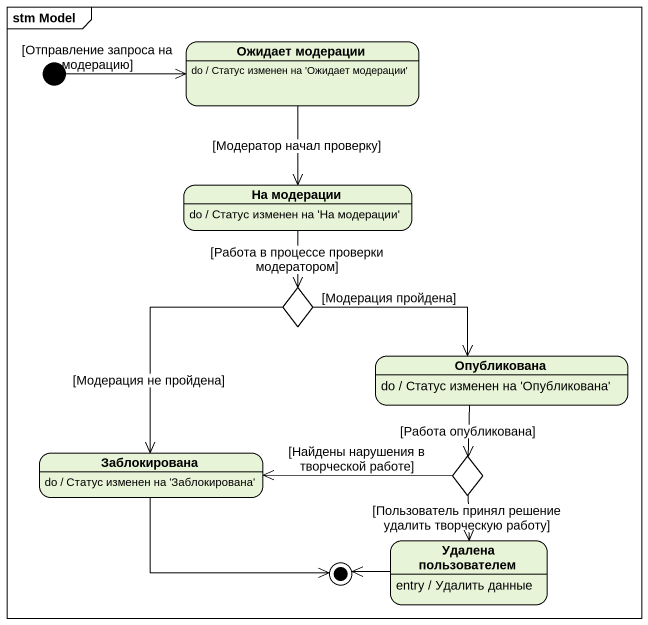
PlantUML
@startuml
mainframe stm Model
hide empty description
state "Ожидает модерации" as Ожидает_модерации
Ожидает_модерации : do / Статус изменен на 'Ожидает модерации'
state "На модерации" as На_модерации
На_модерации : do / Статус изменен на 'На модерации'
state choice1 <<choice>>
state Опубликована
Опубликована : do / Статус изменен на 'Опубликована'
state Заблокирована
Заблокирована : do / Статус изменен на 'Заблокирована'
state choice2 <<choice>>
state "Удалена пользователем" as Удалена_пользователем
Удалена_пользователем : entry / Удалить данные
[*] -right-> Ожидает_модерации : [Отправление запроса на модерацию]
Ожидает_модерации --> На_модерации : [Модератор начал проверку]
На_модерации --> choice1 : [Работа в процессе проверки модератором]
choice1 -right-> Опубликована : [Модерация пройдена]
choice1 --> Заблокирована : [Модерация не пройдена]
Опубликована --> choice2 : [Работа опубликована]
choice2 -left-> Заблокирована : [Найдены нарушения в творческой работе]
choice2 --> Удалена_пользователем : [Пользователь принял решение удалить творческую работу]
Заблокирована -right-> [*]
Удалена_пользователем -left-> [*]
@enduml
